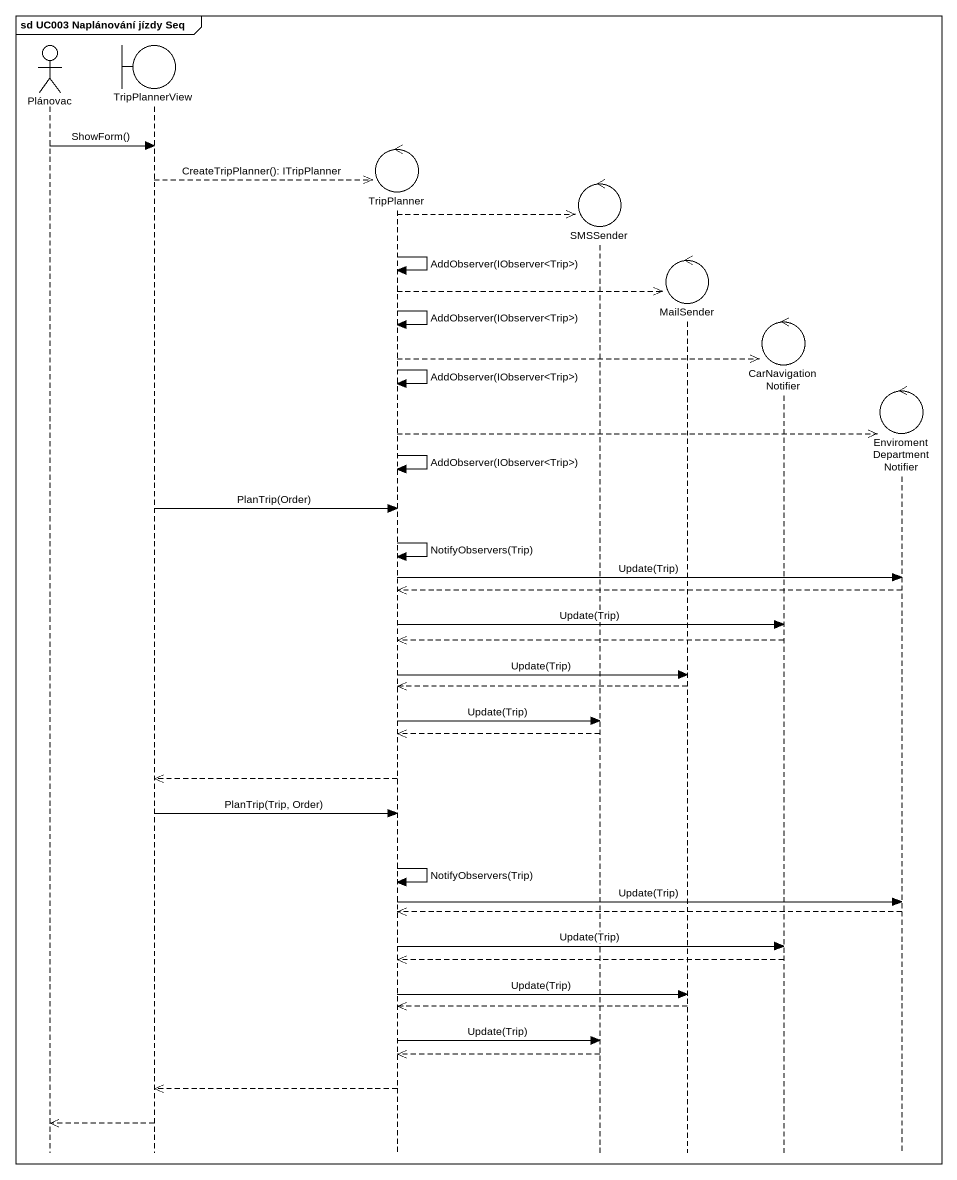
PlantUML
@startuml
mainframe sd UC003 Naplánování jízdy Seq
hide footbox
actor Plánovac
boundary TripPlannerView
control TripPlanner
control SMSSender
control MailSender
control CarNavigationNotifier
control EnviromentDepartmentNotifier

Plánovac -> TripPlannerView : ShowForm()
TripPlannerView -->> TripPlanner ** : CreateTripPlanner(): ITripPlanner
TripPlanner -->> SMSSender **
TripPlanner -> TripPlanner : AddObserver(IObserver<Trip>)
TripPlanner -->> MailSender **
TripPlanner -> TripPlanner : AddObserver(IObserver<Trip>)
TripPlanner -->> CarNavigationNotifier **
TripPlanner -> TripPlanner : AddObserver(IObserver<Trip>)
TripPlanner -->> EnviromentDepartmentNotifier **
TripPlanner -> TripPlanner : AddObserver(IObserver<Trip>)
TripPlannerView -> TripPlanner : PlanTrip(Order)
TripPlanner -> TripPlanner : NotifyObservers(Trip)
TripPlanner -> EnviromentDepartmentNotifier : Update(Trip)
EnviromentDepartmentNotifier -->> TripPlanner
TripPlanner -> CarNavigationNotifier : Update(Trip)
CarNavigationNotifier -->> TripPlanner
TripPlanner -> MailSender : Update(Trip)
MailSender -->> TripPlanner
TripPlanner -> SMSSender : Update(Trip)
SMSSender -->> TripPlanner
TripPlanner -->> TripPlannerView
TripPlannerView -> TripPlanner : PlanTrip(Trip, Order)
TripPlanner -> TripPlanner : NotifyObservers(Trip)
TripPlanner -> EnviromentDepartmentNotifier : Update(Trip)
EnviromentDepartmentNotifier -->> TripPlanner
TripPlanner -> CarNavigationNotifier : Update(Trip)
CarNavigationNotifier -->> TripPlanner
TripPlanner -> MailSender : Update(Trip)
MailSender -->> TripPlanner
TripPlanner -> SMSSender : Update(Trip)
SMSSender -->> TripPlanner
TripPlanner -->> TripPlannerView
TripPlannerView -->> Plánovac
@enduml
